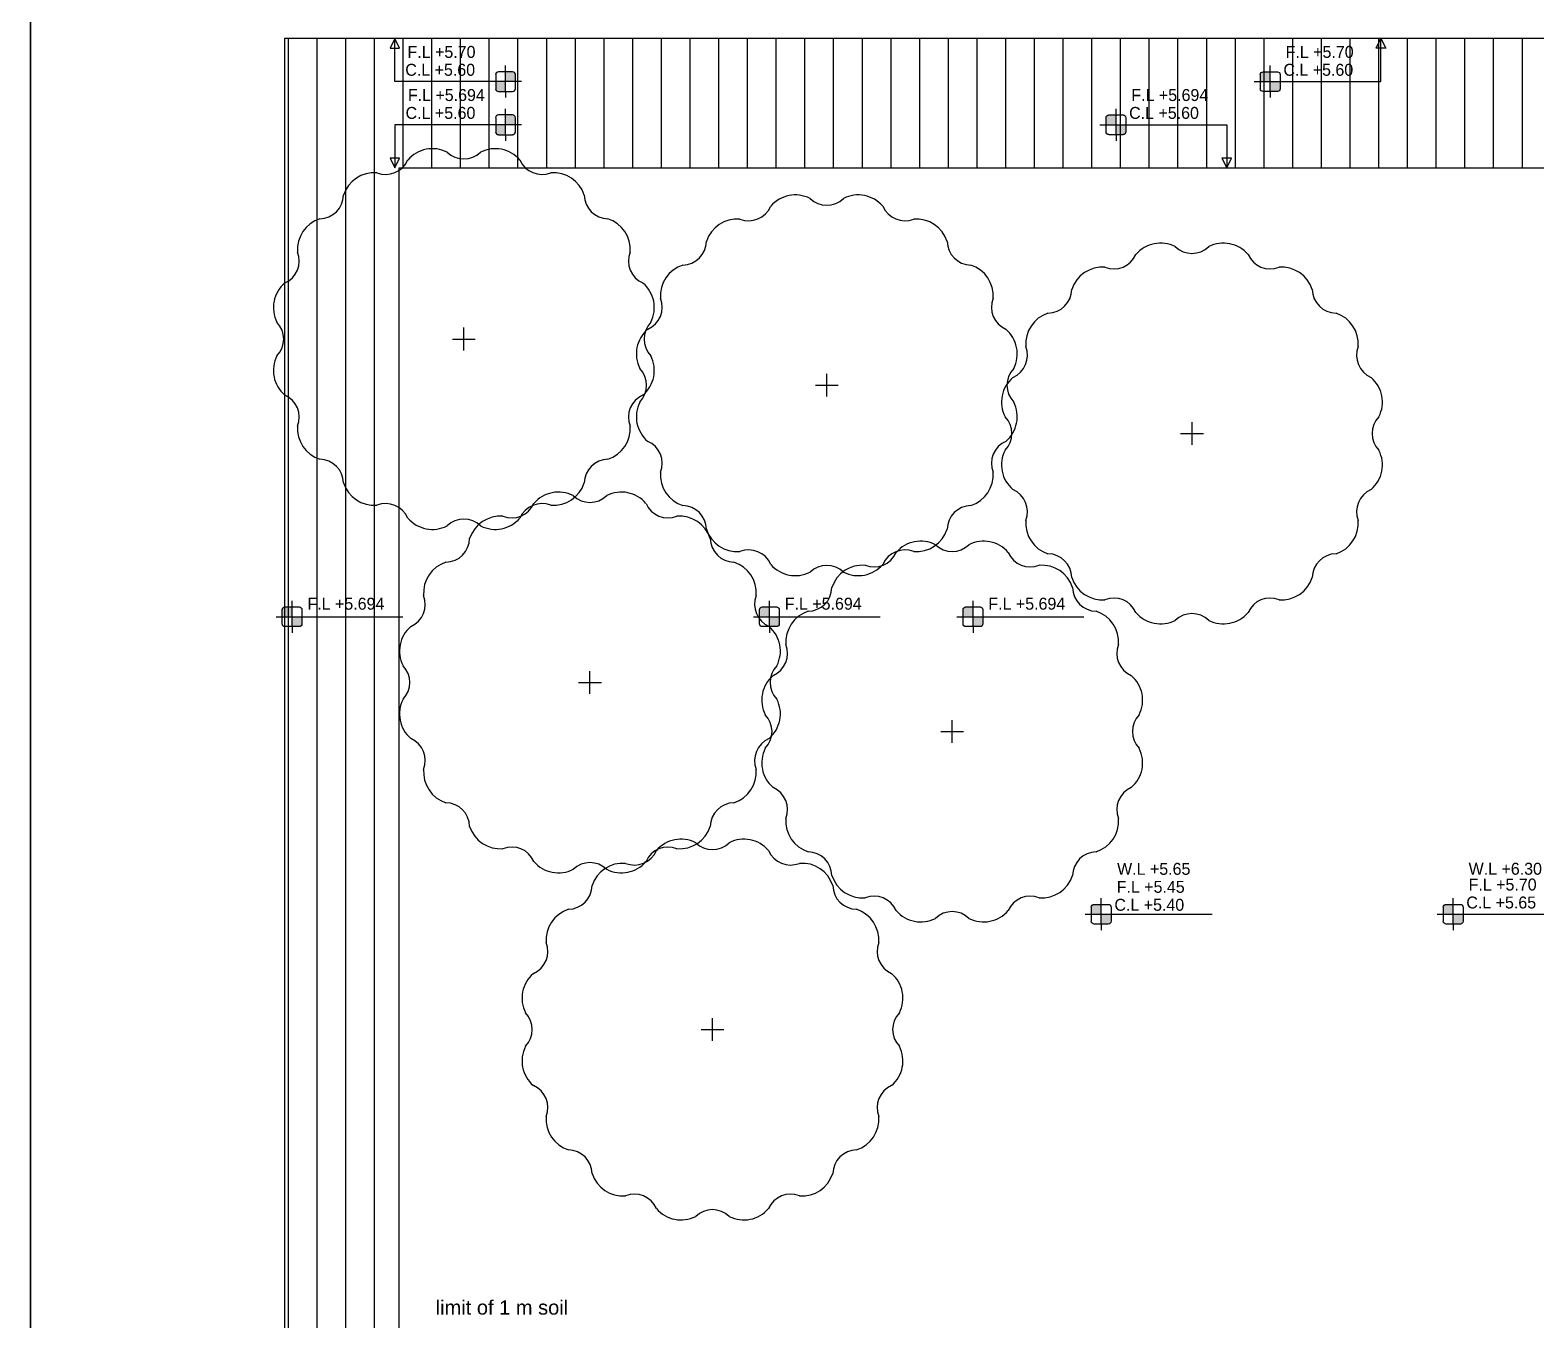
# Model space of a CAD drawing. Header units: inches. Extents: x -91 to 83, y -48 to 107.
# Drawn here: x 0 to 15.74, y 22.84 to 36.33 of the extents above; entities that cross this region are included whole.
import ezdxf

# ---------------------------------------------------------------- set-up
doc = ezdxf.new("R2010")
doc.units = ezdxf.units.IN
doc.header["$MEASUREMENT"] = 0
doc.header["$PDMODE"] = 3
doc.header["$PDSIZE"] = 0.1
doc.layers.get('0').update_dxf_attribs({"linetype": 'CONTINUOUS'})
doc.layers.get('DEFPOINTS').update_dxf_attribs({"linetype": 'CONTINUOUS'})
for name, color, linetype in [('A-ANNO-TXT', 3, 'CONTINUOUS'), ('A-LAND-NIV', 255, 'CONTINUOUS'), ('A-LANDSCAPING', 63, 'CONTINUOUS'), ('A-PROJECTION', 9, 'CONTINUOUS'), ('a-text', 3, 'CONTINUOUS'), ('A-TILES', 137, 'CONTINUOUS'), ('A-TREES', 63, 'CONTINUOUS'), ('LA-PL-LEVEL', 1, 'CONTINUOUS'), ('LA-SECT-LEVEL', 1, 'CONTINUOUS'), ('S-GROUND$0$N-PLOT', 5, 'CONTINUOUS'), ('TREE', 1, 'CONTINUOUS')]:
    doc.layers.add(name, color=color, linetype=linetype)
doc.layers.get('A-LANDSCAPING').off()
doc.layers.get('A-TREES').off()
doc.styles.add('A100-STEXT', font='ARIAL.TTF', dxfattribs={"height": 0.25})
doc.styles.add('A50-STEXT', font='ARIAL.TTF', dxfattribs={"height": 0.125})
doc.styles.add('T2', font='CORDIAU.TTF')
doc.dimstyles.new('A50-DIM-level', dxfattribs={"dimtxt": 0.12, "dimasz": 0.1, "dimexe": 0.05, "dimexo": 0.15, "dimgap": 0.05, "dimtad": 1, "dimzin": 1, "dimdsep": 46, "dimtxsty": 'A50-STEXT', "dimblk1": 'OBLIQUE', "dimblk2": 'OBLIQUE', "dimsah": 1, "dimcen": 0.05, "dimdle": 0.05, "dimclrd": 256, "dimclrt": 3, "dimazin": 2, "dimtfac": 0.56, "dimtix": 1, "dimtmove": 2, "dimatfit": 3, "dimldrblk": 'CLOSEDBLANK', "dimfxl": 0, "dimtolj": 1, "dimlwe": 35, "dimarcsym": 0})

# ---------------------------------------------------------------- blocks, each defined once
blk = doc.blocks.new('*D25')
at = {"layer": 'a-text', "color": 0, "lineweight": 35}
blk.add_line((-19.769, 41.14), (-19.919, 41.14), dxfattribs=at)
at = {"layer": 'DEFPOINTS', "color": 0}
for p in [(-19.919, 41.14), (-19.919, 41.14), (12.486, 35.41)]:
    blk.add_point(p, dxfattribs=at)
at = {"layer": 'a-text', "color": 3, "insert": (-18.998, 41.481), "char_height": 0.125, "attachment_point": 5, "style": 'A50-STEXT'}
blk.add_mtext('\\A1;FL:+5.73', dxfattribs=at)
blk = doc.blocks.new('_ClosedBlank')
at = {"color": 0, "linetype": 'ByBlock', "lineweight": -2}
for p, q in [((-1, 0.17), (0, 0)), ((-1, 0.17), (-1, -0.17)), ((0, 0), (-1, -0.17))]:
    blk.add_line(p, q, dxfattribs=at)
blk = doc.blocks.new('_OBLIQUE')
at = {"color": 0, "linetype": 'ByBlock'}
blk.add_line((-0.5, -0.5), (0.5, 0.5), dxfattribs=at)
blk = doc.blocks.new('*D26')
at = {"layer": 'a-text', "color": 0, "lineweight": 35}
blk.add_line((-19.756, 41.04), (-19.906, 41.04), dxfattribs=at)
at = {"layer": 'DEFPOINTS', "color": 0}
for p in [(-19.906, 41.04), (-19.906, 41.04), (12.486, 35.41)]:
    blk.add_point(p, dxfattribs=at)
at = {"layer": 'a-text', "color": 3, "insert": (-19.04, 41.283), "char_height": 0.125, "attachment_point": 5, "style": 'A50-STEXT'}
blk.add_mtext('\\A1;CL:+5.63', dxfattribs=at)
blk = doc.blocks.new('*D27')
at = {"layer": 'a-text', "color": 0, "lineweight": 35}
blk.add_line((-19.769, 44.64), (-19.919, 44.64), dxfattribs=at)
at = {"layer": 'DEFPOINTS', "color": 0}
for p in [(-19.919, 44.64), (-19.919, 44.64), (12.486, 35.41)]:
    blk.add_point(p, dxfattribs=at)
at = {"layer": 'a-text', "color": 3, "insert": (-18.998, 44.981), "char_height": 0.125, "attachment_point": 5, "style": 'A50-STEXT'}
blk.add_mtext('\\A1;FL:+9.23', dxfattribs=at)
blk = doc.blocks.new('*D28')
at = {"layer": 'a-text', "color": 0, "lineweight": 35}
blk.add_line((-19.756, 44.54), (-19.906, 44.54), dxfattribs=at)
at = {"layer": 'DEFPOINTS', "color": 0}
for p in [(-19.906, 44.54), (-19.906, 44.54), (12.486, 35.41)]:
    blk.add_point(p, dxfattribs=at)
at = {"layer": 'a-text', "color": 3, "insert": (-19.04, 44.783), "char_height": 0.125, "attachment_point": 5, "style": 'A50-STEXT'}
blk.add_mtext('\\A1;CL:+9.13', dxfattribs=at)
blk = doc.blocks.new('*D29')
at = {"layer": 'a-text', "color": 0, "lineweight": 35}
blk.add_line((-19.769, 48.14), (-19.919, 48.14), dxfattribs=at)
at = {"layer": 'DEFPOINTS', "color": 0}
for p in [(-19.919, 48.14), (-19.919, 48.14), (12.486, 35.41)]:
    blk.add_point(p, dxfattribs=at)
at = {"layer": 'a-text', "color": 3, "insert": (-18.998, 48.481), "char_height": 0.125, "attachment_point": 5, "style": 'A50-STEXT'}
blk.add_mtext('\\A1;FL:+12.73', dxfattribs=at)
blk = doc.blocks.new('*D30')
at = {"layer": 'a-text', "color": 0, "lineweight": 35}
blk.add_line((-19.756, 48.04), (-19.906, 48.04), dxfattribs=at)
at = {"layer": 'DEFPOINTS', "color": 0}
for p in [(-19.906, 48.04), (-19.906, 48.04), (12.486, 35.41)]:
    blk.add_point(p, dxfattribs=at)
at = {"layer": 'a-text', "color": 3, "insert": (-19.04, 48.283), "char_height": 0.125, "attachment_point": 5, "style": 'A50-STEXT'}
blk.add_mtext('\\A1;CL:+12.63', dxfattribs=at)
blk = doc.blocks.new('TB')
at = {"color": 1}
for centre, radius, start, end in [((-1.5354, 1.9302), 0.1296, 248.52296, 336.47704), ((-1.2844, 1.7656), 0.1738, 63.00043, 139.49957), ((-1.1155, 2.0138), 0.1296, 226.02296, 313.97704), ((-0.9466, 1.7656), 0.1738, 40.50043, 116.99957), ((-0.6955, 1.9302), 0.1296, 203.52296, 291.47704), ((-1.5965, 1.6363), 0.1738, 85.50043, 161.99957), ((-0.6344, 1.6363), 0.1738, 18.00043, 94.49957), ((-1.8914, 1.6923), 0.1296, 271.02296, 358.97704), ((-0.3395, 1.6923), 0.1296, 181.02296, 268.97704), ((-1.8354, 1.3974), 0.1738, 108.00043, 184.49957), ((-0.3955, 1.3974), 0.1738, 355.50043, 71.99957), ((-2.1293, 1.3363), 0.1296, 293.52296, 21.47704), ((-0.1016, 1.3363), 0.1296, 158.52296, 246.47704), ((-1.9647, 1.0853), 0.1738, 130.50043, 206.99957), ((-0.2663, 1.0853), 0.1738, 333.00043, 49.49957), ((-2.2129, 0.9164), 0.1296, 316.02296, 43.97704), ((-0.0181, 0.9164), 0.1296, 136.02296, 223.97704), ((-1.9647, 0.7475), 0.1738, 153.00043, 229.49957), ((-0.2663, 0.7475), 0.1738, 310.50043, 26.99957), ((-2.1293, 0.4964), 0.1296, 338.52296, 66.47704), ((-0.1016, 0.4964), 0.1296, 113.52296, 201.47704), ((-1.8354, 0.4353), 0.1738, 175.50043, 251.99957), ((-0.3955, 0.4353), 0.1738, 288.00043, 4.49957), ((-1.8914, 0.1404), 0.1296, 1.02296, 88.97704), ((-0.3395, 0.1404), 0.1296, 91.02296, 178.97704), ((-1.5965, 0.1964), 0.1738, 198.00043, 274.49957), ((-0.6344, 0.1964), 0.1738, 265.50043, 341.99957), ((-1.5354, -0.0975), 0.1296, 23.52296, 111.47704), ((-0.6955, -0.0975), 0.1296, 68.52296, 156.47704), ((-1.2844, 0.0672), 0.1738, 220.50043, 296.99957), ((-1.1155, -0.181), 0.1296, 46.02296, 133.97704), ((-0.9466, 0.0672), 0.1738, 243.00043, 319.49957)]:
    blk.add_arc(centre, radius, start, end, dxfattribs=at)
blk = doc.blocks.new('P22')
at = {"layer": 'TREE', "color": 9, "linetype": 'Continuous'}
for p, q in [((-2.469, 2.228), (-2.469, 1.933)), ((-2.616, 2.08), (-2.322, 2.08))]:
    blk.add_line(p, q, dxfattribs=at)
at = {"color": 1, "xscale": 2.404564436733436, "yscale": 2.404564436733436, "zscale": 2.404564436733436}
blk.add_blockref('TB', (0.213, -0.123), dxfattribs=at)
blk = doc.blocks.new('A$C2DD9086E')
at = {"layer": 'TREE', "xscale": 0.7999999999991269, "yscale": 0.7999999999991269, "zscale": 0.7999999999991269}
blk.add_blockref('P22', (3.943, 0.304), dxfattribs=at)
blk = doc.blocks.new('A$C136D6739')
at = {"layer": 'TREE', "xscale": 1.85328, "yscale": 1.85328, "zscale": 1.85328}
blk.add_blockref('A$C2DD9086E', (0, 0), dxfattribs=at)
blk = doc.blocks.new('landscape')
at = {"layer": 'A-TREES', "color": 45, "xscale": 0.5459106846581108, "yscale": 0.5459106846582245, "zscale": 0.5459106846582251, "rotation": 90}
for p in [(6.526, 31.105), (10.32, 30.621), (14.138, 30.117), (7.844, 27.513), (11.631, 27), (9.125, 23.883)]:
    blk.add_blockref('A$C136D6739', p, dxfattribs=at)
blk = doc.blocks.new('A$C432F610A')
at = {"layer": 'LA-PL-LEVEL'}
h = blk.add_hatch(color=256, dxfattribs=at)
h.paths.add_polyline_path([(0.165, 0.193, 0.414214), (0.142, 0.217), (0.083, 0.217), (0.083, 0.134), (0.165, 0.134)])
h.paths.add_polyline_path([(0.083, 0.134), (0, 0.134), (0, 0.075, 0.414214), (0.023, 0.052), (0.083, 0.052)])
for p, q in [((0.083, 0.217), (0.083, 0.268)), ((0, 0.193), (0, 0.075)), ((0.142, 0.217), (0.023, 0.217)), ((0.083, 0.217), (0.083, 0.052)), ((0.165, 0.075), (0.165, 0.193)), ((0.023, 0.052), (0.142, 0.052)), ((0.083, 0.052), (0.083, 0))]:
    blk.add_line(p, q, dxfattribs=at)
for centre, start, end in [((0.023, 0.193), 90, 180), ((0.142, 0.193), 0, 90), ((0.023, 0.075), 180, 270), ((0.142, 0.075), 270, 0)]:
    blk.add_arc(centre, 0.0235, start, end, dxfattribs=at)
blk = doc.blocks.new('A$C63643234')
at = {"layer": 'LA-SECT-LEVEL'}
for p, q in [((0.703, 6.581), (2.028, 6.581)), ((5.693, 6.581), (7.019, 6.581)), ((7.82, 6.581), (9.146, 6.581)), ((9.162, 3.469), (10.488, 3.469)), ((12.841, 3.469), (14.167, 3.469))]:
    blk.add_line(p, q, dxfattribs=at)
for points in [[(1.994, 12.529), (1.944, 12.629), (1.894, 12.529), (1.994, 12.529)], [(3.269, 12.178), (1.944, 12.178), (1.944, 12.629)], [(10.929, 12.178), (12.254, 12.178), (12.254, 12.629)], [(12.204, 12.529), (12.254, 12.629), (12.304, 12.529), (12.204, 12.529)], [(3.269, 11.727), (1.944, 11.727), (1.944, 11.276)], [(9.316, 11.727), (10.641, 11.727), (10.641, 11.276)], [(1.894, 11.376), (1.944, 11.276), (1.994, 11.376), (1.894, 11.376)], [(10.591, 11.376), (10.641, 11.276), (10.691, 11.376), (10.591, 11.376)]]:
    blk.add_lwpolyline(points, dxfattribs=at)
at = {"layer": 'LA-SECT-LEVEL', "extrusion": (0, 0, -1), "yscale": 1.25, "zscale": -1.25}
for p, xscale, rotation in [((-3.205, 12.345), -1.250000000000118, 179.9999950627168), ((-10.993, 12.345), 1.250000000000118, 180.0000049372833), ((-3.205, 11.894), -1.250000000000118, 179.9999950627168), ((-9.38, 11.894), 1.250000000000118, 180.0000049372833), ((-0.767, 6.749), 1.250000000000118, 180.0000049372937), ((-5.757, 6.749), 1.250000000000118, 180.0000049372937), ((-7.885, 6.749), 1.250000000000118, 180.0000049372937), ((-9.226, 3.637), 1.250000000000005, 180.0000049372833), ((-12.906, 3.637), 1.250000000000005, 180.0000049372937)]:
    blk.add_blockref('A$C432F610A', p, dxfattribs=dict(at, xscale=xscale, rotation=rotation))
at = {"layer": 'LA-SECT-LEVEL', "color": 2, "style": 'T2'}
for s, p in [('F.L +5.70 ', (2.077, 12.426)), ('F.L +5.70 ', (11.257, 12.426)), ('C.L +5.60', (2.054, 12.239)), ('C.L +5.60', (11.234, 12.239)), ('F.L +5.694 ', (2.081, 11.975)), ('F.L +5.694 ', (9.644, 11.975)), ('C.L +5.60', (2.057, 11.788)), ('C.L +5.60', (9.621, 11.788)), ('F.L +5.694 ', (1.031, 6.655)), ('F.L +5.694 ', (6.021, 6.655)), ('F.L +5.694 ', (8.149, 6.655)), ('W.L +5.65 ', (9.495, 3.882)), ('W.L +6.30 ', (13.17, 3.883)), ('F.L +5.45 ', (9.491, 3.694)), ('F.L +5.70 ', (13.17, 3.718)), ('C.L +5.40', (9.467, 3.506)), ('C.L +5.65', (13.146, 3.53))]:
    blk.add_text(s, height=0.125, rotation=360, dxfattribs=at).set_placement(p)
blk = doc.blocks.new('S-GROUND')
at = {"layer": 'S-GROUND$0$N-PLOT'}
blk.add_lwpolyline([(0, 0), (38.908, 0, 0.414214), (41.908, 3), (41.908, 55.455, 0.422955), (38.819, 58.453), (0, 57.298)], format="xyb", close=True, dxfattribs=at)

msp = doc.modelspace()

# ---------------------------------------------------------------- hatches: boundary and pattern name
at = {"layer": 'A-TILES'}
h = msp.add_hatch(dxfattribs=at)
h.set_pattern_fill('_USER', color=256, scale=0.3, angle=90, style=0, pattern_type=0)
h.set_pattern_definition([(90, (9e-11, -5e-11), (-0.3, 2e-17), [])])
h.paths.add_polyline_path([(2.6584, 22.54), (0.0084, 22.54), (0.0084, 20.05), (0.5484, 20.05), (0.5484, 18.67), (3.8584, 18.67), (3.8584, 20.75), (11.9484, 20.75), (11.9484, 20.125), (13.0984, 20.125), (13.0984, 19.615), (14.2584, 19.615), (14.2584, 20.125), (15.4084, 20.125), (15.4084, 20.75), (23.4984, 20.75), (23.4984, 18.67), (26.8584, 18.67), (26.8584, 20.4), (28.3984, 20.4), (28.3984, 22.54), (20.7576, 22.54), (20.7576, 36.1451), (18.5373, 37.9307), (17.1765, 36.2386), (2.6584, 36.2386)])
h.paths.add_polyline_path([(19.5534, 22.54), (3.8584, 22.54), (3.8584, 34.8858), (19.5534, 34.8858)], flags=17)

# ---------------------------------------------------------------- linework, layer by layer
at = {"layer": 'A-PROJECTION'}
msp.add_line((0.0084, 22.54), (0.0084, 41.93), dxfattribs=at)
for points in [[(20.7576, 22.54), (20.7576, 36.1451), (18.5373, 37.9307), (17.1765, 36.2386), (2.6584, 36.2386), (2.6584, 22.54)], [(19.5534, 22.54), (3.8584, 22.54), (3.8584, 34.8858), (19.5534, 34.8858), (19.5534, 22.54)]]:
    msp.add_lwpolyline(points, dxfattribs=at)

# ---------------------------------------------------------------- block references
msp.add_blockref('S-GROUND', (0, 0))
at = {"layer": 'A-LAND-NIV'}
msp.add_blockref('A$C63643234', (1.8684, 23.61), dxfattribs=at)
at = {"layer": 'A-LANDSCAPING'}
msp.add_blockref('landscape', (0, 0), dxfattribs=at)

# ---------------------------------------------------------------- texts
at = {"layer": 'A-ANNO-TXT', "color": 3, "style": 'A100-STEXT'}
msp.add_text('limit of 1 m soil', height=0.15, dxfattribs=at).set_placement((4.2395, 22.8925))

# ---------------------------------------------------------------- dimensions: what is measured, and where the dimension line sits
at = {"layer": 'a-text'}
for feature_location, override, picture, middle in [((-19.9192, 48.14), {"dimpost": 'FL:+<>'}, '*D29', (-18.9983, 48.4811)), ((-19.9062, 48.04), {"dimpost": 'CL:+<>'}, '*D30', (-19.0404, 48.2831)), ((-19.9192, 44.64), {"dimpost": 'FL:+<>'}, '*D27', (-18.9983, 44.9811)), ((-19.9062, 44.54), {"dimpost": 'CL:+<>'}, '*D28', (-19.0404, 44.7831)), ((-19.9192, 41.14), {"dimpost": 'FL:+<>'}, '*D25', (-18.9983, 41.4811)), ((-19.9062, 41.04), {"dimpost": 'CL:+<>'}, '*D26', (-19.0404, 41.2831))]:
    dim = msp.add_ordinate_dim(feature_location=feature_location, offset=(0, 0), dtype=0, origin=(12.486, 35.41), dimstyle='A50-DIM-level', override=override, dxfattribs=at)
    dim.commit()
    dim.dimension.update_dxf_attribs({"geometry": picture, "text_midpoint": middle})

doc.saveas('drawing.dxf')
